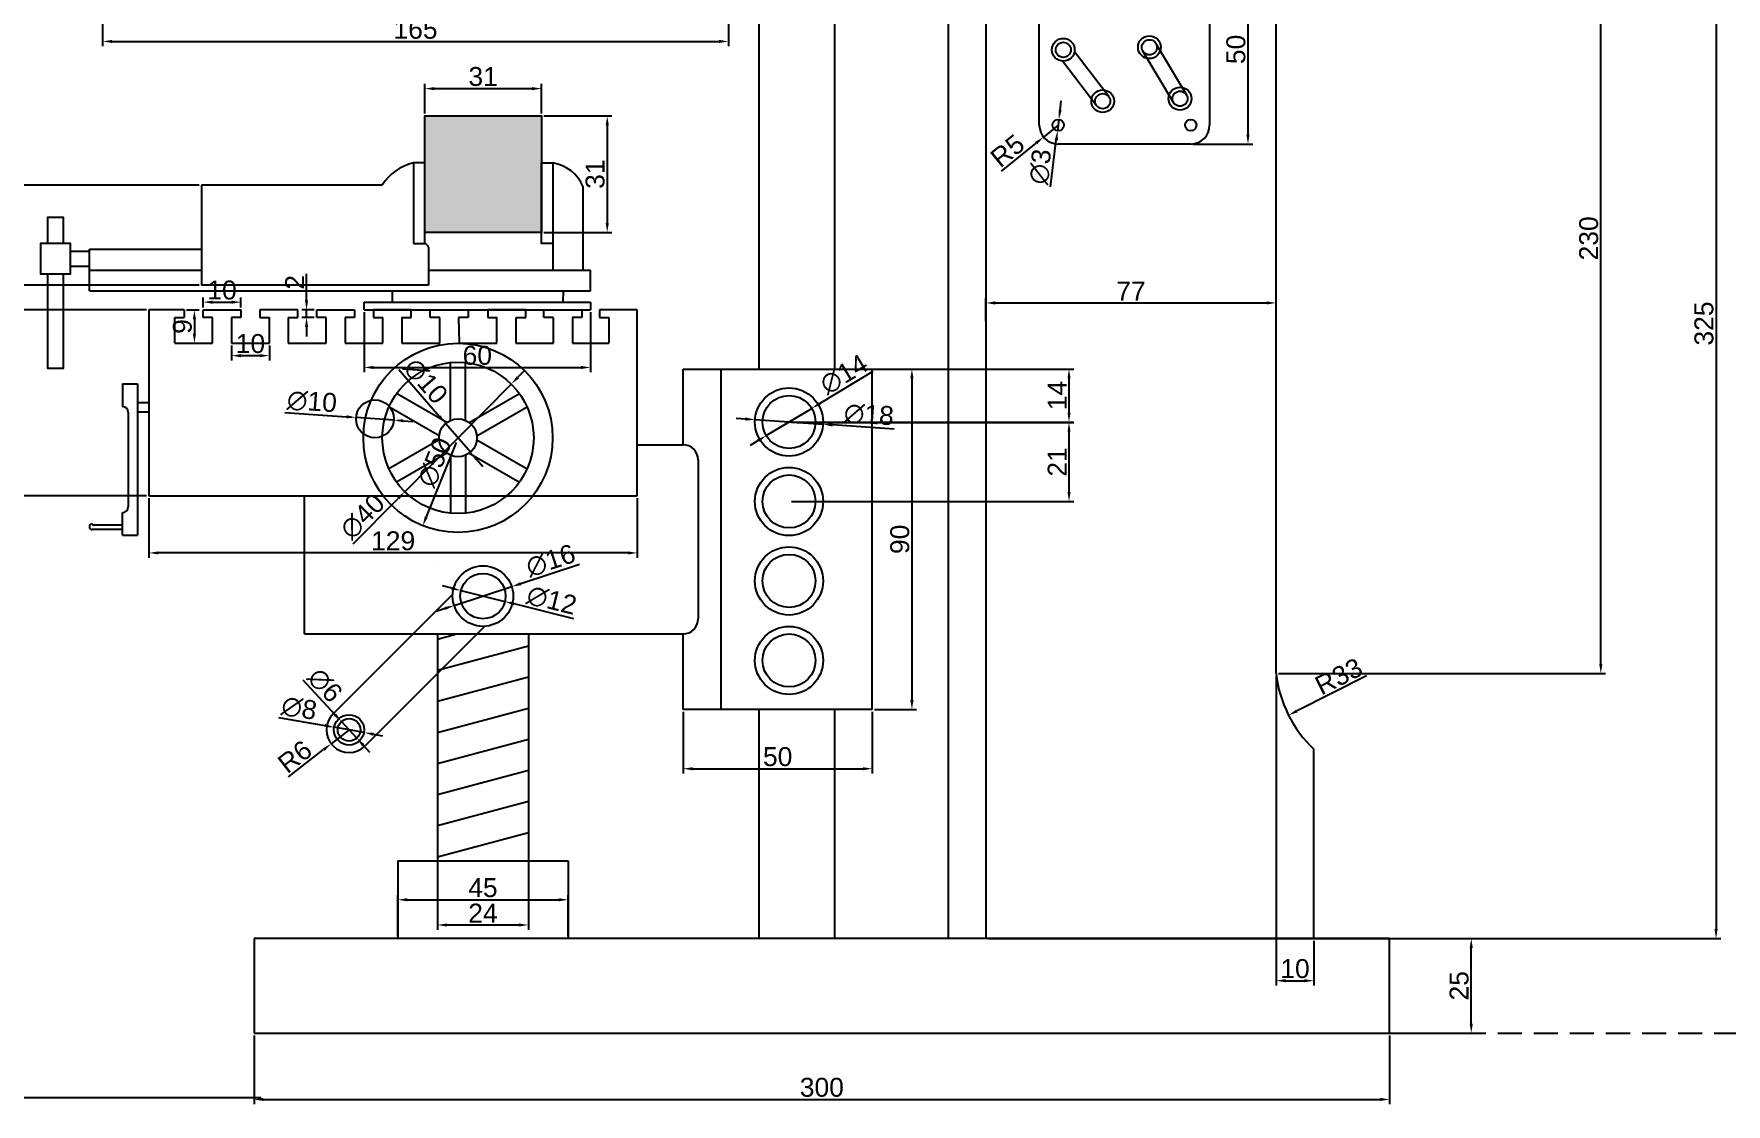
# Model space of a CAD drawing. Header units: millimetres. Extents: x 2393 to 4015, y 317 to 1493.
# Drawn here: x 2618.7 to 3065.8, y 730.6 to 1013.5 of the extents above; entities that cross this region are included whole.
import ezdxf

# ---------------------------------------------------------------- set-up
doc = ezdxf.new("R2010")
doc.units = ezdxf.units.MM
doc.linetypes.add('DASHED2', pattern=[9.525, 6.35, -3.175])
doc.styles.get("Standard").update_dxf_attribs({"font": 'arial.ttf'})
doc.dimstyles.new('ISO-25', dxfattribs={"dimtxt": 5, "dimasz": 2.5, "dimexe": 1.25, "dimexo": 0.625, "dimtad": 1, "dimdec": 0, "dimtxsty": 'Standard', "dimcen": 2.5, "dimadec": 0, "dimazin": 0, "dimtfac": 1, "dimtdec": 0, "dimtmove": 0, "dimatfit": 3, "dimfxl": 1, "dimarcsym": 0})

# ---------------------------------------------------------------- blocks, each defined once
blk = doc.blocks.new('*D20')
at = {"color": 0, "lineweight": -2, "transparency": 16777216}
for p, q in [((2636.9, 1058.29), (2636.9, 1010.2)), ((2802.24, 1058.29), (2802.24, 1010.2)), ((2639.4, 1011.45), (2799.74, 1011.45))]:
    blk.add_line(p, q, dxfattribs=at)
at = {"color": 0, "transparency": 16777216}
for points in [[(2639.4, 1011.87), (2639.4, 1011.04), (2636.9, 1011.45)], [(2799.74, 1011.87), (2799.74, 1011.04), (2802.24, 1011.45)]]:
    blk.add_solid(points, dxfattribs=at)
at = {"layer": 'Defpoints', "color": 0, "transparency": 16777216}
for p in [(2636.9, 1058.91), (2802.24, 1058.91), (2802.24, 1011.45)]:
    blk.add_point(p, dxfattribs=at)
at = {"color": 0, "transparency": 16777216, "insert": (2719.57, 1014.63), "char_height": 5, "attachment_point": 5}
blk.add_mtext('165', dxfattribs=at)
blk = doc.blocks.new('*D21')
at = {"color": 0, "lineweight": -2, "transparency": 16777216}
for p, q in [((2676.9, 748.79), (2676.9, 730.63)), ((2976.9, 748.79), (2976.9, 730.63)), ((2679.4, 731.88), (2974.4, 731.88))]:
    blk.add_line(p, q, dxfattribs=at)
at = {"color": 0, "transparency": 16777216}
for points in [[(2679.4, 732.3), (2679.4, 731.47), (2676.9, 731.88)], [(2974.4, 732.3), (2974.4, 731.47), (2976.9, 731.88)]]:
    blk.add_solid(points, dxfattribs=at)
at = {"layer": 'Defpoints', "color": 0, "transparency": 16777216}
for p in [(2676.9, 749.41), (2976.9, 749.41), (2976.9, 731.88)]:
    blk.add_point(p, dxfattribs=at)
at = {"color": 0, "transparency": 16777216, "insert": (2826.9, 735.06), "char_height": 5, "attachment_point": 5}
blk.add_mtext('300', dxfattribs=at)
blk = doc.blocks.new('*D24')
at = {"color": 0, "lineweight": -2, "transparency": 16777216}
blk.add_line((2970.78, 843.8), (2952.43, 834.53), dxfattribs=at)
at = {"color": 0, "transparency": 16777216}
blk.add_solid([(2952.24, 834.9), (2952.62, 834.16), (2950.2, 833.4)], dxfattribs=at)
at = {"layer": 'Defpoints', "color": 0, "transparency": 16777216}
for p in [(2979.37, 848.15), (2950.2, 833.4)]:
    blk.add_point(p, dxfattribs=at)
at = {"color": 0, "transparency": 16777216, "insert": (2963.45, 843.66), "char_height": 5, "attachment_point": 5, "rotation": 26.8185}
blk.add_mtext('R33', dxfattribs=at)
blk = doc.blocks.new('*D25')
at = {"color": 0, "lineweight": -2, "transparency": 16777216}
for p, q in [((2746.61, 922.7), (2748.37, 924.48)), ((2744.85, 920.92), (2716.73, 892.48)), ((2703.08, 878.67), (2714.97, 890.7))]:
    blk.add_line(p, q, dxfattribs=at)
at = {"color": 0, "transparency": 16777216}
for points in [[(2746.32, 922.99), (2746.91, 922.41), (2744.85, 920.92)], [(2714.68, 890.99), (2715.27, 890.41), (2716.73, 892.48)]]:
    blk.add_solid(points, dxfattribs=at)
at = {"layer": 'Defpoints', "color": 0, "transparency": 16777216}
for p in [(2744.85, 920.92), (2716.73, 892.48)]:
    blk.add_point(p, dxfattribs=at)
at = {"color": 0, "transparency": 16777216, "insert": (2705.59, 885.92), "char_height": 5, "attachment_point": 5, "rotation": 45.3261}
blk.add_mtext('∅40', dxfattribs=at)
blk = doc.blocks.new('*D26')
at = {"color": 0, "lineweight": -2, "transparency": 16777216}
blk.add_line((2730.3, 905.46), (2722.4, 885.8), dxfattribs=at)
at = {"color": 0, "transparency": 16777216}
blk.add_solid([(2722.02, 885.95), (2722.79, 885.64), (2721.47, 883.48)], dxfattribs=at)
at = {"layer": 'Defpoints', "color": 0, "transparency": 16777216}
for p in [(2740.11, 929.92), (2721.47, 883.48)]:
    blk.add_point(p, dxfattribs=at)
at = {"color": 0, "transparency": 16777216, "insert": (2724.64, 900.28), "char_height": 5, "attachment_point": 5, "rotation": 68.1301}
blk.add_mtext('∅50', dxfattribs=at)
blk = doc.blocks.new('*D32')
at = {"color": 0, "lineweight": -2, "transparency": 16777216}
for p, q in [((2596.27, 1174.41), (2468.65, 1174.41)), ((2469.9, 1171.91), (2469.9, 734.8)), ((2678.77, 732.3), (2468.65, 732.3))]:
    blk.add_line(p, q, dxfattribs=at)
at = {"color": 0, "transparency": 16777216}
for points in [[(2469.48, 1171.91), (2470.31, 1171.91), (2469.9, 1174.41)], [(2469.48, 734.8), (2470.31, 734.8), (2469.9, 732.3)]]:
    blk.add_solid(points, dxfattribs=at)
at = {"layer": 'Defpoints', "color": 0, "transparency": 16777216}
for p in [(2596.9, 1174.41), (2469.9, 732.3), (2679.4, 732.3)]:
    blk.add_point(p, dxfattribs=at)
at = {"color": 0, "transparency": 16777216, "insert": (2466.76, 953.36), "char_height": 5, "attachment_point": 5, "rotation": 90}
blk.add_mtext('442', dxfattribs=at)
blk = doc.blocks.new('*D35')
at = {"color": 0, "lineweight": -2, "transparency": 16777216}
for p, q in [((2947.52, 1074.41), (3033.93, 1074.41)), ((3032.68, 846.91), (3032.68, 1071.91)), ((2947.52, 844.41), (3033.93, 844.41))]:
    blk.add_line(p, q, dxfattribs=at)
at = {"color": 0, "transparency": 16777216}
for points in [[(3032.27, 1071.91), (3033.1, 1071.91), (3032.68, 1074.41)], [(3032.27, 846.91), (3033.1, 846.91), (3032.68, 844.41)]]:
    blk.add_solid(points, dxfattribs=at)
at = {"layer": 'Defpoints', "color": 0, "transparency": 16777216}
for p in [(2946.9, 1074.41), (3032.68, 1074.41), (2946.9, 844.41)]:
    blk.add_point(p, dxfattribs=at)
at = {"color": 0, "transparency": 16777216, "insert": (3029.5, 959.41), "char_height": 5, "attachment_point": 5, "rotation": 90}
blk.add_mtext('230', dxfattribs=at)
blk = doc.blocks.new('*D36')
at = {"color": 0, "lineweight": -2, "transparency": 16777216}
for p, q in [((2946.9, 843.79), (2946.9, 762.01)), ((2956.9, 773.79), (2956.9, 762.01)), ((2949.4, 763.26), (2954.4, 763.26))]:
    blk.add_line(p, q, dxfattribs=at)
at = {"color": 0, "transparency": 16777216}
for points in [[(2949.4, 763.67), (2949.4, 762.84), (2946.9, 763.26)], [(2954.4, 763.67), (2954.4, 762.84), (2956.9, 763.26)]]:
    blk.add_solid(points, dxfattribs=at)
at = {"layer": 'Defpoints', "color": 0, "transparency": 16777216}
for p in [(2946.9, 844.41), (2956.9, 774.41), (2956.9, 763.26)]:
    blk.add_point(p, dxfattribs=at)
at = {"color": 0, "transparency": 16777216, "insert": (2951.9, 766.43), "char_height": 5, "attachment_point": 5}
blk.add_mtext('10', dxfattribs=at)
blk = doc.blocks.new('*D37')
at = {"color": 0, "lineweight": -2, "transparency": 16777216}
for p, q in [((2977.52, 774.41), (2999.71, 774.41)), ((2998.46, 751.91), (2998.46, 771.91)), ((2977.52, 749.41), (2999.71, 749.41))]:
    blk.add_line(p, q, dxfattribs=at)
at = {"color": 0, "transparency": 16777216}
for points in [[(2998.04, 771.91), (2998.88, 771.91), (2998.46, 774.41)], [(2998.04, 751.91), (2998.88, 751.91), (2998.46, 749.41)]]:
    blk.add_solid(points, dxfattribs=at)
at = {"layer": 'Defpoints', "color": 0, "transparency": 16777216}
for p in [(2976.9, 774.41), (2998.46, 774.41), (2976.9, 749.41)]:
    blk.add_point(p, dxfattribs=at)
at = {"color": 0, "transparency": 16777216, "insert": (2995.28, 761.91), "char_height": 5, "attachment_point": 5, "rotation": 90}
blk.add_mtext('25', dxfattribs=at)
blk = doc.blocks.new('*D38')
at = {"color": 0, "lineweight": -2, "transparency": 16777216}
for p, q in [((2714.88, 775.04), (2714.88, 785.9)), ((2717.38, 784.65), (2757.38, 784.65)), ((2759.88, 775.04), (2759.88, 785.9))]:
    blk.add_line(p, q, dxfattribs=at)
at = {"color": 0, "transparency": 16777216}
for points in [[(2717.38, 785.07), (2717.38, 784.23), (2714.88, 784.65)], [(2757.38, 785.07), (2757.38, 784.23), (2759.88, 784.65)]]:
    blk.add_solid(points, dxfattribs=at)
at = {"layer": 'Defpoints', "color": 0, "transparency": 16777216}
for p in [(2759.88, 784.65), (2714.88, 774.41), (2759.88, 774.41)]:
    blk.add_point(p, dxfattribs=at)
at = {"color": 0, "transparency": 16777216, "insert": (2737.38, 787.82), "char_height": 5, "attachment_point": 5}
blk.add_mtext('45', dxfattribs=at)
blk = doc.blocks.new('*D39')
at = {"color": 0, "lineweight": -2, "transparency": 16777216}
for p, q in [((2725.38, 824.27), (2725.38, 776.73)), ((2749.38, 824.27), (2749.38, 776.73)), ((2727.88, 777.98), (2746.88, 777.98))]:
    blk.add_line(p, q, dxfattribs=at)
at = {"color": 0, "transparency": 16777216}
for points in [[(2727.88, 778.4), (2727.88, 777.57), (2725.38, 777.98)], [(2746.88, 778.4), (2746.88, 777.57), (2749.38, 777.98)]]:
    blk.add_solid(points, dxfattribs=at)
at = {"layer": 'Defpoints', "color": 0, "transparency": 16777216}
for p in [(2725.38, 824.89), (2749.38, 824.89), (2749.38, 777.98)]:
    blk.add_point(p, dxfattribs=at)
at = {"color": 0, "transparency": 16777216, "insert": (2737.38, 781.12), "char_height": 5, "attachment_point": 5}
blk.add_mtext('24', dxfattribs=at)
blk = doc.blocks.new('*D40')
at = {"color": 0, "lineweight": -2, "transparency": 16777216}
for p, q in [((2762.89, 873.25), (2747.36, 868.16)), ((2729.77, 862.4), (2744.98, 867.38)), ((2727.4, 861.62), (2725.02, 860.85))]:
    blk.add_line(p, q, dxfattribs=at)
at = {"color": 0, "transparency": 16777216}
for points in [[(2747.23, 868.56), (2747.49, 867.77), (2744.98, 867.38)], [(2727.27, 862.02), (2727.53, 861.23), (2729.77, 862.4)]]:
    blk.add_solid(points, dxfattribs=at)
at = {"layer": 'Defpoints', "color": 0, "transparency": 16777216}
for p in [(2744.98, 867.38), (2729.77, 862.4)]:
    blk.add_point(p, dxfattribs=at)
at = {"color": 0, "transparency": 16777216, "insert": (2755.28, 874.25), "char_height": 5, "attachment_point": 5, "rotation": 18.1371}
blk.add_mtext('∅16', dxfattribs=at)
blk = doc.blocks.new('*D41')
at = {"color": 0, "lineweight": -2, "transparency": 16777216}
for p, q in [((2729.13, 866.96), (2726.71, 867.57)), ((2731.56, 866.35), (2743.2, 863.43)), ((2761.43, 858.86), (2745.62, 862.83))]:
    blk.add_line(p, q, dxfattribs=at)
at = {"color": 0, "transparency": 16777216}
for points in [[(2729.23, 867.36), (2729.03, 866.55), (2731.56, 866.35)], [(2745.72, 863.23), (2745.52, 862.42), (2743.2, 863.43)]]:
    blk.add_solid(points, dxfattribs=at)
at = {"layer": 'Defpoints', "color": 0, "transparency": 16777216}
for p in [(2731.56, 866.35), (2743.2, 863.43)]:
    blk.add_point(p, dxfattribs=at)
at = {"color": 0, "transparency": 16777216, "insert": (2755.55, 863.76), "char_height": 5, "attachment_point": 5, "rotation": 345.9326}
blk.add_mtext('∅12', dxfattribs=at)
blk = doc.blocks.new('*D42')
at = {"color": 0, "lineweight": -2, "transparency": 16777216}
for p, q in [((2702.02, 829.54), (2697.28, 825.86)), ((2685.97, 817.1), (2695.3, 824.33))]:
    blk.add_line(p, q, dxfattribs=at)
at = {"color": 0, "transparency": 16777216}
blk.add_solid([(2695.05, 824.66), (2695.56, 824), (2697.28, 825.86)], dxfattribs=at)
at = {"layer": 'Defpoints', "color": 0, "transparency": 16777216}
for p in [(2702.02, 829.54), (2697.28, 825.86)]:
    blk.add_point(p, dxfattribs=at)
at = {"color": 0, "transparency": 16777216, "insert": (2687.7, 822.46), "char_height": 5, "attachment_point": 5, "rotation": 37.7582}
blk.add_mtext('R6', dxfattribs=at)
blk = doc.blocks.new('*D43')
at = {"color": 0, "lineweight": -2, "transparency": 16777216}
for p, q in [((2683.34, 832.85), (2695.62, 830.67)), ((2705.96, 828.84), (2698.08, 830.23)), ((2708.42, 828.4), (2710.88, 827.97))]:
    blk.add_line(p, q, dxfattribs=at)
at = {"color": 0, "transparency": 16777216}
for points in [[(2695.69, 831.08), (2695.55, 830.26), (2698.08, 830.23)], [(2708.5, 828.81), (2708.35, 827.99), (2705.96, 828.84)]]:
    blk.add_solid(points, dxfattribs=at)
at = {"layer": 'Defpoints', "color": 0, "transparency": 16777216}
for p in [(2698.08, 830.23), (2705.96, 828.84)]:
    blk.add_point(p, dxfattribs=at)
at = {"color": 0, "transparency": 16777216, "insert": (2688.83, 835.24), "char_height": 5, "attachment_point": 5, "rotation": 349.9564}
blk.add_mtext('∅8', dxfattribs=at)
blk = doc.blocks.new('*D44')
at = {"color": 0, "lineweight": -2, "transparency": 16777216}
for p, q in [((2689.82, 842.73), (2698.29, 833.57)), ((2704.06, 827.34), (2699.98, 831.74)), ((2705.76, 825.5), (2707.45, 823.66))]:
    blk.add_line(p, q, dxfattribs=at)
at = {"color": 0, "transparency": 16777216}
for points in [[(2698.59, 833.86), (2697.98, 833.29), (2699.98, 831.74)], [(2706.06, 825.78), (2705.45, 825.22), (2704.06, 827.34)]]:
    blk.add_solid(points, dxfattribs=at)
at = {"layer": 'Defpoints', "color": 0, "transparency": 16777216}
for p in [(2699.98, 831.74), (2704.06, 827.34)]:
    blk.add_point(p, dxfattribs=at)
at = {"color": 0, "transparency": 16777216, "insert": (2695.64, 841.32), "char_height": 5, "attachment_point": 5, "rotation": 312.7679}
blk.add_mtext('∅6', dxfattribs=at)
blk = doc.blocks.new('*D45')
at = {"color": 0, "lineweight": -2, "transparency": 16777216}
for p, q in [((2649.16, 890.76), (2649.16, 875.04)), ((2778.16, 890.76), (2778.16, 875.04)), ((2775.66, 876.29), (2651.66, 876.29))]:
    blk.add_line(p, q, dxfattribs=at)
at = {"color": 0, "transparency": 16777216}
for points in [[(2651.66, 876.7), (2651.66, 875.87), (2649.16, 876.29)], [(2775.66, 876.7), (2775.66, 875.87), (2778.16, 876.29)]]:
    blk.add_solid(points, dxfattribs=at)
at = {"layer": 'Defpoints', "color": 0, "transparency": 16777216}
for p in [(2649.16, 891.38), (2778.16, 891.38), (2649.16, 876.29)]:
    blk.add_point(p, dxfattribs=at)
at = {"color": 0, "transparency": 16777216, "insert": (2713.66, 879.47), "char_height": 5, "attachment_point": 5}
blk.add_mtext('129', dxfattribs=at)
blk = doc.blocks.new('*D46')
at = {"color": 0, "lineweight": -2, "transparency": 16777216}
for p, q in [((2648.53, 940.52), (2611.07, 940.52)), ((2612.32, 938.02), (2612.32, 893.88)), ((2648.53, 891.38), (2611.07, 891.38))]:
    blk.add_line(p, q, dxfattribs=at)
at = {"color": 0, "transparency": 16777216}
for points in [[(2611.9, 938.02), (2612.74, 938.02), (2612.32, 940.52)], [(2611.9, 893.88), (2612.74, 893.88), (2612.32, 891.38)]]:
    blk.add_solid(points, dxfattribs=at)
at = {"layer": 'Defpoints', "color": 0, "transparency": 16777216}
for p in [(2649.16, 940.52), (2612.32, 891.38), (2649.16, 891.38)]:
    blk.add_point(p, dxfattribs=at)
at = {"color": 0, "transparency": 16777216, "insert": (2609.14, 915.95), "char_height": 5, "attachment_point": 5, "rotation": 90}
blk.add_mtext('49', dxfattribs=at)
blk = doc.blocks.new('*D47')
at = {"color": 0, "lineweight": -2, "transparency": 16777216}
for p, q in [((2659.08, 940.52), (2662.4, 940.52)), ((2661.15, 938.02), (2661.15, 934.22)), ((2659.08, 931.72), (2662.4, 931.72))]:
    blk.add_line(p, q, dxfattribs=at)
at = {"color": 0, "transparency": 16777216}
for points in [[(2660.74, 938.02), (2661.57, 938.02), (2661.15, 940.52)], [(2660.74, 934.22), (2661.57, 934.22), (2661.15, 931.72)]]:
    blk.add_solid(points, dxfattribs=at)
at = {"layer": 'Defpoints', "color": 0, "transparency": 16777216}
for p in [(2658.46, 940.52), (2658.46, 931.72), (2661.15, 931.72)]:
    blk.add_point(p, dxfattribs=at)
at = {"color": 0, "transparency": 16777216, "insert": (2657.98, 936.12), "char_height": 5, "attachment_point": 5, "rotation": 90}
blk.add_mtext('9', dxfattribs=at)
blk = doc.blocks.new('*D48')
at = {"color": 0, "lineweight": -2, "transparency": 16777216}
for p, q in [((2663.46, 941.14), (2663.46, 943.81)), ((2673.46, 941.14), (2673.46, 943.81)), ((2665.96, 942.56), (2670.96, 942.56))]:
    blk.add_line(p, q, dxfattribs=at)
at = {"color": 0, "transparency": 16777216}
for points in [[(2665.96, 942.97), (2665.96, 942.14), (2663.46, 942.56)], [(2670.96, 942.97), (2670.96, 942.14), (2673.46, 942.56)]]:
    blk.add_solid(points, dxfattribs=at)
at = {"layer": 'Defpoints', "color": 0, "transparency": 16777216}
for p in [(2663.46, 940.52), (2673.46, 942.56), (2673.46, 940.52)]:
    blk.add_point(p, dxfattribs=at)
at = {"color": 0, "transparency": 16777216, "insert": (2668.46, 945.73), "char_height": 5, "attachment_point": 5}
blk.add_mtext('10', dxfattribs=at)
blk = doc.blocks.new('*D49')
at = {"color": 0, "lineweight": -2, "transparency": 16777216}
for p, q in [((2670.96, 931.09), (2670.96, 927.17)), ((2680.96, 931.09), (2680.96, 927.17)), ((2673.46, 928.42), (2678.46, 928.42))]:
    blk.add_line(p, q, dxfattribs=at)
at = {"color": 0, "transparency": 16777216}
for points in [[(2673.46, 928.83), (2673.46, 928), (2670.96, 928.42)], [(2678.46, 928.83), (2678.46, 928), (2680.96, 928.42)]]:
    blk.add_solid(points, dxfattribs=at)
at = {"layer": 'Defpoints', "color": 0, "transparency": 16777216}
for p in [(2670.96, 931.72), (2680.96, 931.72), (2680.96, 928.42)]:
    blk.add_point(p, dxfattribs=at)
at = {"color": 0, "transparency": 16777216, "insert": (2675.96, 931.59), "char_height": 5, "attachment_point": 5}
blk.add_mtext('10', dxfattribs=at)
blk = doc.blocks.new('*D50')
at = {"color": 0, "lineweight": -2, "transparency": 16777216}
for p, q in [((2690.78, 943.02), (2690.78, 950.08)), ((2692.83, 940.52), (2689.53, 940.52)), ((2690.78, 938.52), (2690.78, 940.52)), ((2692.83, 938.52), (2689.53, 938.52)), ((2690.78, 936.02), (2690.78, 933.52))]:
    blk.add_line(p, q, dxfattribs=at)
at = {"color": 0, "transparency": 16777216}
for points in [[(2690.37, 943.02), (2691.2, 943.02), (2690.78, 940.52)], [(2690.37, 936.02), (2691.2, 936.02), (2690.78, 938.52)]]:
    blk.add_solid(points, dxfattribs=at)
at = {"layer": 'Defpoints', "color": 0, "transparency": 16777216}
for p in [(2690.78, 940.52), (2693.46, 940.52), (2693.46, 938.52)]:
    blk.add_point(p, dxfattribs=at)
at = {"color": 0, "transparency": 16777216, "insert": (2687.65, 947.8), "char_height": 5, "attachment_point": 5, "rotation": 90}
blk.add_mtext('2', dxfattribs=at)
blk = doc.blocks.new('*D51')
at = {"color": 0, "lineweight": -2, "transparency": 16777216}
for p, q in [((2705.96, 939.89), (2705.96, 924.05)), ((2765.82, 939.89), (2765.82, 924.05)), ((2708.46, 925.3), (2763.32, 925.3))]:
    blk.add_line(p, q, dxfattribs=at)
at = {"color": 0, "transparency": 16777216}
for points in [[(2708.46, 925.72), (2708.46, 924.89), (2705.96, 925.3)], [(2763.32, 925.72), (2763.32, 924.89), (2765.82, 925.3)]]:
    blk.add_solid(points, dxfattribs=at)
at = {"layer": 'Defpoints', "color": 0, "transparency": 16777216}
for p in [(2705.96, 940.52), (2765.82, 940.52), (2765.82, 925.3)]:
    blk.add_point(p, dxfattribs=at)
at = {"color": 0, "transparency": 16777216, "insert": (2735.89, 928.48), "char_height": 5, "attachment_point": 5}
blk.add_mtext('60', dxfattribs=at)
blk = doc.blocks.new('*D53')
at = {"color": 0, "lineweight": -2, "transparency": 16777216}
for p, q in [((2722.03, 992.4), (2722.03, 1000.23)), ((2724.53, 998.98), (2750.32, 998.98)), ((2752.82, 992.4), (2752.82, 1000.23))]:
    blk.add_line(p, q, dxfattribs=at)
at = {"color": 0, "transparency": 16777216}
for points in [[(2724.53, 999.4), (2724.53, 998.56), (2722.03, 998.98)], [(2750.32, 999.4), (2750.32, 998.56), (2752.82, 998.98)]]:
    blk.add_solid(points, dxfattribs=at)
at = {"layer": 'Defpoints', "color": 0, "transparency": 16777216}
for p in [(2752.82, 998.98), (2722.03, 991.78), (2752.82, 991.78)]:
    blk.add_point(p, dxfattribs=at)
at = {"color": 0, "transparency": 16777216, "insert": (2737.43, 1002.16), "char_height": 5, "attachment_point": 5}
blk.add_mtext('31', dxfattribs=at)
blk = doc.blocks.new('*D54')
at = {"color": 0, "lineweight": -2, "transparency": 16777216}
for p, q in [((2753.45, 991.78), (2771.46, 991.78)), ((2770.21, 989.28), (2770.21, 963.49)), ((2753.45, 960.99), (2771.46, 960.99))]:
    blk.add_line(p, q, dxfattribs=at)
at = {"color": 0, "transparency": 16777216}
for points in [[(2769.79, 989.28), (2770.63, 989.28), (2770.21, 991.78)], [(2769.79, 963.49), (2770.63, 963.49), (2770.21, 960.99)]]:
    blk.add_solid(points, dxfattribs=at)
at = {"layer": 'Defpoints', "color": 0, "transparency": 16777216}
for p in [(2752.82, 991.78), (2752.82, 960.99), (2770.21, 960.99)]:
    blk.add_point(p, dxfattribs=at)
at = {"color": 0, "transparency": 16777216, "insert": (2767.03, 976.38), "char_height": 5, "attachment_point": 5, "rotation": 90}
blk.add_mtext('31', dxfattribs=at)
blk = doc.blocks.new('*D55')
at = {"color": 0, "lineweight": -2, "transparency": 16777216}
for p, q in [((2662.41, 973.51), (2601.92, 973.51)), ((2603.17, 971.01), (2603.17, 949.52)), ((2662.41, 947.02), (2601.92, 947.02))]:
    blk.add_line(p, q, dxfattribs=at)
at = {"color": 0, "transparency": 16777216}
for points in [[(2602.75, 971.01), (2603.59, 971.01), (2603.17, 973.51)], [(2602.75, 949.52), (2603.59, 949.52), (2603.17, 947.02)]]:
    blk.add_solid(points, dxfattribs=at)
at = {"layer": 'Defpoints', "color": 0, "transparency": 16777216}
for p in [(2663.03, 973.51), (2603.17, 947.02), (2663.03, 947.02)]:
    blk.add_point(p, dxfattribs=at)
at = {"color": 0, "transparency": 16777216, "insert": (2599.99, 960.26), "char_height": 5, "attachment_point": 5, "rotation": 90}
blk.add_mtext('26', dxfattribs=at)
blk = doc.blocks.new('*D56')
at = {"color": 0, "lineweight": -2, "transparency": 16777216}
for p, q in [((2840.86, 924.89), (2851.95, 924.89)), ((2850.7, 922.39), (2850.7, 837.39)), ((2840.86, 834.89), (2851.95, 834.89))]:
    blk.add_line(p, q, dxfattribs=at)
at = {"color": 0, "transparency": 16777216}
for points in [[(2850.28, 922.39), (2851.12, 922.39), (2850.7, 924.89)], [(2850.28, 837.39), (2851.12, 837.39), (2850.7, 834.89)]]:
    blk.add_solid(points, dxfattribs=at)
at = {"layer": 'Defpoints', "color": 0, "transparency": 16777216}
for p in [(2840.24, 924.89), (2840.24, 834.89), (2850.7, 834.89)]:
    blk.add_point(p, dxfattribs=at)
at = {"color": 0, "transparency": 16777216, "insert": (2847.52, 879.89), "char_height": 5, "attachment_point": 5, "rotation": 90}
blk.add_mtext('90', dxfattribs=at)
blk = doc.blocks.new('*D57')
at = {"color": 0, "lineweight": -2, "transparency": 16777216}
for p, q in [((2790.24, 834.27), (2790.24, 818.02)), ((2840.24, 834.27), (2840.24, 818.02)), ((2792.74, 819.27), (2837.74, 819.27))]:
    blk.add_line(p, q, dxfattribs=at)
at = {"color": 0, "transparency": 16777216}
for points in [[(2792.74, 819.68), (2792.74, 818.85), (2790.24, 819.27)], [(2837.74, 819.68), (2837.74, 818.85), (2840.24, 819.27)]]:
    blk.add_solid(points, dxfattribs=at)
at = {"layer": 'Defpoints', "color": 0, "transparency": 16777216}
for p in [(2790.24, 834.89), (2840.24, 834.89), (2840.24, 819.27)]:
    blk.add_point(p, dxfattribs=at)
at = {"color": 0, "transparency": 16777216, "insert": (2815.24, 822.44), "char_height": 5, "attachment_point": 5}
blk.add_mtext('50', dxfattribs=at)
blk = doc.blocks.new('*D58')
at = {"color": 0, "lineweight": -2, "transparency": 16777216}
for p, q in [((2840.38, 924.2), (2826.38, 915.79)), ((2812.24, 907.29), (2824.24, 914.5)), ((2810.09, 906), (2807.95, 904.71))]:
    blk.add_line(p, q, dxfattribs=at)
at = {"color": 0, "transparency": 16777216}
for points in [[(2826.16, 916.14), (2826.59, 915.43), (2824.24, 914.5)], [(2809.88, 906.36), (2810.31, 905.64), (2812.24, 907.29)]]:
    blk.add_solid(points, dxfattribs=at)
at = {"layer": 'Defpoints', "color": 0, "transparency": 16777216}
for p in [(2824.24, 914.5), (2812.24, 907.29)]:
    blk.add_point(p, dxfattribs=at)
at = {"color": 0, "transparency": 16777216, "insert": (2832.74, 923.48), "char_height": 5, "attachment_point": 5, "rotation": 30.997}
blk.add_mtext('∅14', dxfattribs=at)
blk = doc.blocks.new('*D59')
at = {"color": 0, "lineweight": -2, "transparency": 16777216}
for p, q in [((2806.76, 911.68), (2804.27, 911.85)), ((2809.26, 911.51), (2827.21, 910.28)), ((2846.03, 908.99), (2829.71, 910.11))]:
    blk.add_line(p, q, dxfattribs=at)
at = {"color": 0, "transparency": 16777216}
for points in [[(2806.79, 912.09), (2806.73, 911.26), (2809.26, 911.51)], [(2829.74, 910.52), (2829.68, 909.69), (2827.21, 910.28)]]:
    blk.add_solid(points, dxfattribs=at)
at = {"layer": 'Defpoints', "color": 0, "transparency": 16777216}
for p in [(2809.26, 911.51), (2827.21, 910.28)]:
    blk.add_point(p, dxfattribs=at)
at = {"color": 0, "transparency": 16777216, "insert": (2839.34, 912.78), "char_height": 5, "attachment_point": 5, "rotation": 356.089}
blk.add_mtext('∅18', dxfattribs=at)
blk = doc.blocks.new('*D60')
at = {"color": 0, "lineweight": -2, "transparency": 16777216}
for p, q in [((2820.29, 910.8), (2893.45, 910.8)), ((2892.2, 892.39), (2892.2, 908.3)), ((2818.86, 889.89), (2893.45, 889.89))]:
    blk.add_line(p, q, dxfattribs=at)
at = {"color": 0, "transparency": 16777216}
for points in [[(2891.79, 908.3), (2892.62, 908.3), (2892.2, 910.8)], [(2891.79, 892.39), (2892.62, 892.39), (2892.2, 889.89)]]:
    blk.add_solid(points, dxfattribs=at)
at = {"layer": 'Defpoints', "color": 0, "transparency": 16777216}
for p in [(2819.66, 910.8), (2892.2, 910.8), (2818.24, 889.89)]:
    blk.add_point(p, dxfattribs=at)
at = {"color": 0, "transparency": 16777216, "insert": (2889.07, 900.34), "char_height": 5, "attachment_point": 5, "rotation": 90}
blk.add_mtext('21', dxfattribs=at)
blk = doc.blocks.new('*D61')
at = {"color": 0, "lineweight": -2, "transparency": 16777216}
for p, q in [((2818.86, 924.89), (2893.45, 924.89)), ((2892.2, 913.39), (2892.2, 922.39)), ((2818.86, 910.89), (2893.45, 910.89))]:
    blk.add_line(p, q, dxfattribs=at)
at = {"color": 0, "transparency": 16777216}
for points in [[(2891.79, 922.39), (2892.62, 922.39), (2892.2, 924.89)], [(2891.79, 913.39), (2892.62, 913.39), (2892.2, 910.89)]]:
    blk.add_solid(points, dxfattribs=at)
at = {"layer": 'Defpoints', "color": 0, "transparency": 16777216}
for p in [(2818.24, 924.89), (2892.2, 924.89), (2818.24, 910.89)]:
    blk.add_point(p, dxfattribs=at)
at = {"color": 0, "transparency": 16777216, "insert": (2889.07, 917.89), "char_height": 5, "attachment_point": 5, "rotation": 90}
blk.add_mtext('14', dxfattribs=at)
blk = doc.blocks.new('*D62')
at = {"color": 0, "lineweight": -2, "transparency": 16777216}
for p, q in [((2685.08, 913.41), (2701.37, 912.26)), ((2713.84, 911.38), (2703.86, 912.09)), ((2716.33, 911.2), (2718.83, 911.03))]:
    blk.add_line(p, q, dxfattribs=at)
at = {"color": 0, "transparency": 16777216}
for points in [[(2701.4, 912.68), (2701.34, 911.85), (2703.86, 912.09)], [(2716.36, 911.62), (2716.3, 910.79), (2713.84, 911.38)]]:
    blk.add_solid(points, dxfattribs=at)
at = {"layer": 'Defpoints', "color": 0, "transparency": 16777216}
for p in [(2703.86, 912.09), (2713.84, 911.38)]:
    blk.add_point(p, dxfattribs=at)
at = {"color": 0, "transparency": 16777216, "insert": (2692.21, 916.24), "char_height": 5, "attachment_point": 5, "rotation": 355.9539}
blk.add_mtext('∅10', dxfattribs=at)
blk = doc.blocks.new('*D63')
at = {"color": 0, "lineweight": -2, "transparency": 16777216}
for p, q in [((2715.2, 924.73), (2725.89, 912.37)), ((2734.06, 902.92), (2727.52, 910.48)), ((2735.7, 901.03), (2737.33, 899.14))]:
    blk.add_line(p, q, dxfattribs=at)
at = {"color": 0, "transparency": 16777216}
for points in [[(2726.2, 912.64), (2725.57, 912.1), (2727.52, 910.48)], [(2736.01, 901.3), (2735.38, 900.75), (2734.06, 902.92)]]:
    blk.add_solid(points, dxfattribs=at)
at = {"layer": 'Defpoints', "color": 0, "transparency": 16777216}
for p in [(2727.52, 910.48), (2734.06, 902.92)]:
    blk.add_point(p, dxfattribs=at)
at = {"color": 0, "transparency": 16777216, "insert": (2722.24, 921.67), "char_height": 5, "attachment_point": 5, "rotation": 310.8563}
blk.add_mtext('∅10', dxfattribs=at)
blk = doc.blocks.new('*D69')
at = {"color": 0, "lineweight": -2, "transparency": 16777216}
for p, q in [((2870.24, 937.54), (2870.24, 943.6)), ((2946.9, 937.54), (2946.9, 943.6)), ((2872.74, 942.35), (2944.4, 942.35))]:
    blk.add_line(p, q, dxfattribs=at)
at = {"color": 0, "transparency": 16777216}
for points in [[(2872.74, 942.77), (2872.74, 941.93), (2870.24, 942.35)], [(2944.4, 942.77), (2944.4, 941.93), (2946.9, 942.35)]]:
    blk.add_solid(points, dxfattribs=at)
at = {"layer": 'Defpoints', "color": 0, "transparency": 16777216}
for p in [(2946.9, 942.35), (2870.24, 936.91), (2946.9, 936.91)]:
    blk.add_point(p, dxfattribs=at)
at = {"color": 0, "transparency": 16777216, "insert": (2908.57, 945.48), "char_height": 5, "attachment_point": 5}
blk.add_mtext('77', dxfattribs=at)
blk = doc.blocks.new('*D70')
at = {"color": 0, "lineweight": -2, "transparency": 16777216}
for p, q in [((2889.35, 989.34), (2885.47, 986.18)), ((2874.33, 977.14), (2883.53, 984.61))]:
    blk.add_line(p, q, dxfattribs=at)
at = {"color": 0, "transparency": 16777216}
blk.add_solid([(2883.26, 984.93), (2883.79, 984.28), (2885.47, 986.18)], dxfattribs=at)
at = {"layer": 'Defpoints', "color": 0, "transparency": 16777216}
for p in [(2889.35, 989.34), (2885.47, 986.18)]:
    blk.add_point(p, dxfattribs=at)
at = {"color": 0, "transparency": 16777216, "insert": (2875.96, 982.54), "char_height": 5, "attachment_point": 5, "rotation": 39.0759}
blk.add_mtext('R5', dxfattribs=at)
blk = doc.blocks.new('*D71')
at = {"color": 0, "lineweight": -2, "transparency": 16777216}
for p, q in [((2889.84, 993.3), (2890.15, 995.79)), ((2889.53, 990.82), (2889.16, 987.85)), ((2887.31, 972.99), (2888.85, 985.37))]:
    blk.add_line(p, q, dxfattribs=at)
at = {"color": 0, "transparency": 16777216}
for points in [[(2889.43, 993.36), (2890.26, 993.25), (2889.53, 990.82)], [(2888.44, 985.42), (2889.27, 985.31), (2889.16, 987.85)]]:
    blk.add_solid(points, dxfattribs=at)
at = {"layer": 'Defpoints', "color": 0, "transparency": 16777216}
for p in [(2889.53, 990.82), (2889.16, 987.85)]:
    blk.add_point(p, dxfattribs=at)
at = {"color": 0, "transparency": 16777216, "insert": (2884.64, 978.35), "char_height": 5, "attachment_point": 5, "rotation": 82.9086}
blk.add_mtext('∅3', dxfattribs=at)
blk = doc.blocks.new('*D73')
at = {"color": 0, "lineweight": -2, "transparency": 16777216}
for p, q in [((2924.97, 1034.34), (2940.73, 1034.34)), ((2939.48, 1031.84), (2939.48, 986.84)), ((2924.97, 984.34), (2940.73, 984.34))]:
    blk.add_line(p, q, dxfattribs=at)
at = {"color": 0, "transparency": 16777216}
for points in [[(2939.06, 1031.84), (2939.9, 1031.84), (2939.48, 1034.34)], [(2939.06, 986.84), (2939.9, 986.84), (2939.48, 984.34)]]:
    blk.add_solid(points, dxfattribs=at)
at = {"layer": 'Defpoints', "color": 0, "transparency": 16777216}
for p in [(2924.35, 1034.34), (2924.35, 984.34), (2939.48, 984.34)]:
    blk.add_point(p, dxfattribs=at)
at = {"color": 0, "transparency": 16777216, "insert": (2936.3, 1009.34), "char_height": 5, "attachment_point": 5, "rotation": 90}
blk.add_mtext('50', dxfattribs=at)
blk = doc.blocks.new('*D76')
at = {"color": 0, "lineweight": -2, "transparency": 16777216}
for p, q in [((2870.86, 1099.41), (3064.38, 1099.41)), ((3063.13, 1096.91), (3063.13, 776.91)), ((2870.86, 774.41), (3064.38, 774.41))]:
    blk.add_line(p, q, dxfattribs=at)
at = {"color": 0, "transparency": 16777216}
for points in [[(3062.71, 1096.91), (3063.55, 1096.91), (3063.13, 1099.41)], [(3062.71, 776.91), (3063.55, 776.91), (3063.13, 774.41)]]:
    blk.add_solid(points, dxfattribs=at)
at = {"layer": 'Defpoints', "color": 0, "transparency": 16777216}
for p in [(2870.24, 1099.41), (2870.24, 774.41), (3063.13, 774.41)]:
    blk.add_point(p, dxfattribs=at)
at = {"color": 0, "transparency": 16777216, "insert": (3059.95, 936.91), "char_height": 5, "attachment_point": 5, "rotation": 90}
blk.add_mtext('325', dxfattribs=at)

msp = doc.modelspace()

# ---------------------------------------------------------------- hatches: boundary and pattern name
at = {"true_color": 0xfecc66}
h = msp.add_hatch(color=31, dxfattribs=at)
h.set_gradient(color1=(127, 63, 111), color2=(127, 63, 111), tint=1)
h.paths.add_polyline_path([(2752.82, 991.78), (2722.03, 991.78), (2722.03, 960.99), (2752.82, 960.99)])
h = msp.add_hatch()
h.set_pattern_fill('ANSI31', color=5, scale=2.5, angle=150, style=0)
h.paths.add_polyline_path([(2749.38, 854.89), (2735.86, 854.89), (2725.38, 844.41), (2725.38, 794.89), (2749.38, 794.89)])
h.paths.add_polyline_path([(2735.86, 854.89), (2725.38, 854.89), (2725.38, 844.41)], flags=17)

# ---------------------------------------------------------------- linework, layer by layer
at = {"color": 2}
for p, q in [((2830.24, 1134.41), (2830.24, 924.89)), ((2810.24, 1099.41), (2810.24, 924.89)), ((2860.24, 1099.41), (2860.24, 774.41)), ((2870.24, 1099.41), (2870.24, 774.41)), ((2946.9, 844.41), (2946.9, 1074.41)), ((2884.35, 989.34), (2884.35, 1029.34)), ((2929.35, 1029.34), (2929.35, 989.34)), ((2915.26, 1010.74), (2923.24, 997.36)), ((2890.53, 1006.25), (2899.51, 994.46)), ((2902.7, 996.88), (2893.63, 1008.69)), ((2919.8, 995.31), (2911.72, 1008.89)), ((2924.35, 984.34), (2889.35, 984.34)), ((2790.24, 924.89), (2840.24, 924.89)), ((2790.24, 904.89), (2790.24, 924.89)), ((2800.24, 924.89), (2800.24, 834.89)), ((2840.24, 834.89), (2840.24, 924.89)), ((2790.24, 834.89), (2790.24, 854.89)), ((2840.24, 834.89), (2790.24, 834.89)), ((2810.24, 834.89), (2810.24, 774.41)), ((2830.24, 834.89), (2830.24, 774.41)), ((2956.9, 774.41), (2956.9, 824.41)), ((2976.9, 774.41), (2676.9, 774.41)), ((2676.9, 774.41), (2676.9, 749.41)), ((2976.9, 749.41), (2976.9, 774.41)), ((2676.9, 749.41), (2976.9, 749.41))]:
    msp.add_line(p, q, dxfattribs=at)
at = {"color": 6}
for p, q in [((2710.79, 973.51), (2663.03, 973.51)), ((2663.03, 973.51), (2663.03, 947.02)), ((2763.82, 951.02), (2763.82, 973.02)), ((2755.82, 968.02), (2755.82, 951.02)), ((2723.03, 957.02), (2723.03, 947.02)), ((2633.46, 945.52), (2633.46, 956.52)), ((2633.46, 956.52), (2663.03, 956.52)), ((2633.46, 951.02), (2663.03, 951.02)), ((2723.03, 951.02), (2765.82, 951.02)), ((2765.82, 945.52), (2765.82, 951.02)), ((2633.46, 945.52), (2765.82, 945.52)), ((2723.03, 947.02), (2663.03, 947.02))]:
    msp.add_line(p, q, dxfattribs=at)
at = {"color": 3}
for p, q in [((2628.46, 956.02), (2633.46, 956.02)), ((2728.79, 911.28), (2728.79, 926.6)), ((2732.79, 911.28), (2732.79, 926.6)), ((2642.16, 920.95), (2642.16, 914.95)), ((2642.16, 920.95), (2646.16, 920.95)), ((2646.16, 920.95), (2646.16, 880.95)), ((2727.82, 910.72), (2714.56, 918.38)), ((2733.76, 910.72), (2747.03, 918.38)), ((2643.66, 913.45), (2643.66, 888.45)), ((2649.16, 915.95), (2646.16, 915.95)), ((2649.16, 913.45), (2646.16, 913.45)), ((2725.82, 907.26), (2712.56, 914.92)), ((2735.76, 907.26), (2749.03, 914.92)), ((2725.82, 906.14), (2712.56, 898.48)), ((2735.76, 906.14), (2749.03, 898.48)), ((2727.82, 902.68), (2714.56, 895.02)), ((2728.79, 902.12), (2728.79, 886.8)), ((2732.79, 902.12), (2732.79, 886.8)), ((2733.76, 902.68), (2747.03, 895.02)), ((2642.16, 880.95), (2642.16, 886.95)), ((2642.16, 882.45), (2634.16, 882.45)), ((2641.86, 883.65), (2634.46, 883.65)), ((2642.16, 880.95), (2646.16, 880.95)), ((2729.39, 865.39), (2697.78, 833.78)), ((2737.88, 856.91), (2706.26, 825.29))]:
    msp.add_line(p, q, dxfattribs=at)
at = {"color": 5}
for p, q in [((2713.46, 942.52), (2713.46, 945.52)), ((2758.59, 945.52), (2758.51, 942.52)), ((2705.96, 940.52), (2705.96, 942.52)), ((2705.96, 942.52), (2765.82, 942.52)), ((2765.82, 942.52), (2765.82, 940.52)), ((2778.16, 904.89), (2790.24, 904.89)), ((2794.24, 900.89), (2794.24, 858.89)), ((2690.24, 854.89), (2690.24, 891.38)), ((2690.24, 854.89), (2790.24, 854.89)), ((2725.38, 854.89), (2725.38, 794.89)), ((2749.38, 854.89), (2749.38, 794.89)), ((2714.88, 794.89), (2759.88, 794.89)), ((2714.88, 794.89), (2714.88, 774.41)), ((2759.88, 794.89), (2759.88, 774.41))]:
    msp.add_line(p, q, dxfattribs=at)
for p, q in [((2713.46, 945.52), (2758.59, 945.52)), ((2663.46, 940.52), (2663.46, 940.52)), ((2718.46, 940.52), (2708.46, 940.52)), ((2723.46, 940.52), (2733.46, 940.52)), ((2746.17, 938.52), (2748.67, 938.52)), ((2724.59, 872.81), (2724.59, 872.81)), ((2724.59, 872.81), (2724.59, 872.81)), ((2725.38, 854.89), (2749.38, 854.89)), ((2976.9, 774.41), (2956.9, 774.41))]:
    msp.add_line(p, q)
at = {"color": 170}
for p, q in [((2658.46, 940.52), (2649.16, 940.52)), ((2649.16, 940.52), (2649.16, 891.38)), ((2658.46, 940.52), (2658.46, 938.52)), ((2663.46, 938.52), (2663.46, 940.52)), ((2663.46, 940.52), (2673.46, 940.52)), ((2673.46, 940.52), (2673.46, 938.52)), ((2688.46, 940.52), (2678.46, 940.52)), ((2678.46, 940.52), (2678.46, 938.52)), ((2688.46, 938.52), (2688.46, 940.52)), ((2693.46, 938.52), (2693.46, 940.52)), ((2693.46, 940.52), (2703.46, 940.52)), ((2703.46, 940.52), (2703.46, 938.52)), ((2705.96, 940.52), (2765.82, 940.52)), ((2708.46, 940.52), (2708.46, 938.52)), ((2718.46, 938.52), (2718.46, 940.52)), ((2723.46, 938.52), (2723.46, 940.52)), ((2733.46, 940.52), (2733.46, 938.52)), ((2748.67, 940.52), (2738.67, 940.52)), ((2738.67, 940.52), (2738.67, 938.52)), ((2748.67, 938.52), (2748.67, 940.52)), ((2753.46, 938.52), (2753.46, 940.52)), ((2753.46, 940.52), (2763.46, 940.52)), ((2763.46, 940.52), (2763.46, 938.52)), ((2778.16, 940.52), (2768.16, 940.52)), ((2768.16, 940.52), (2768.16, 938.52)), ((2778.16, 891.38), (2778.16, 940.52)), ((2655.96, 931.72), (2655.96, 938.52)), ((2655.96, 938.52), (2658.46, 938.52)), ((2665.96, 938.52), (2663.46, 938.52)), ((2665.96, 931.72), (2665.96, 938.52)), ((2670.96, 938.52), (2670.96, 931.72)), ((2673.46, 938.52), (2670.96, 938.52)), ((2678.46, 938.52), (2680.96, 938.52)), ((2680.96, 931.72), (2680.96, 938.52)), ((2685.96, 938.52), (2685.96, 931.72)), ((2685.96, 938.52), (2688.46, 938.52)), ((2695.96, 938.52), (2693.46, 938.52)), ((2695.96, 931.72), (2695.96, 938.52)), ((2700.96, 938.52), (2700.96, 931.72)), ((2703.46, 938.52), (2700.96, 938.52)), ((2708.46, 938.52), (2710.96, 938.52)), ((2710.96, 931.72), (2710.96, 938.52)), ((2715.96, 938.52), (2715.96, 931.72)), ((2715.96, 938.52), (2718.46, 938.52)), ((2725.96, 938.52), (2723.46, 938.52)), ((2725.96, 931.72), (2725.96, 938.52)), ((2730.96, 938.52), (2731.06, 931.72)), ((2733.46, 938.52), (2730.96, 938.52)), ((2738.67, 938.52), (2741.17, 938.52)), ((2741.06, 931.72), (2741.06, 938.52)), ((2746.06, 938.52), (2746.06, 931.72)), ((2755.96, 938.52), (2753.46, 938.52)), ((2756.06, 931.72), (2756.06, 938.52)), ((2763.46, 938.52), (2760.96, 938.52)), ((2761.06, 938.52), (2761.06, 931.72)), ((2768.16, 938.52), (2770.66, 938.52)), ((2770.66, 938.52), (2770.66, 931.72)), ((2655.96, 931.72), (2665.96, 931.72)), ((2670.96, 931.72), (2680.96, 931.72)), ((2685.96, 931.72), (2695.96, 931.72)), ((2700.96, 931.72), (2710.96, 931.72)), ((2715.96, 931.72), (2725.96, 931.72)), ((2731.06, 931.72), (2741.06, 931.72)), ((2746.06, 931.72), (2756.06, 931.72)), ((2761.06, 931.72), (2770.66, 931.72)), ((2649.16, 891.38), (2778.16, 891.38))]:
    msp.add_line(p, q, dxfattribs=at)
at = {"linetype": 'DASHED2'}
msp.add_line((2976.9, 749.41), (3098.6, 749.41), dxfattribs=at)
at = {"color": 6}
for points in [[(2752.82, 960.99), (2722.03, 960.99), (2722.03, 991.78), (2752.82, 991.78)], [(2719.03, 958.02), (2722.03, 958.02), (2722.03, 979.35), (2719.03, 979.35)], [(2755.82, 958.02), (2752.82, 958.02), (2752.82, 979.35), (2755.82, 979.35)]]:
    msp.add_lwpolyline(points, close=True, dxfattribs=at)
at = {"color": 3}
for points in [[(2622.46, 958.02), (2622.46, 965.02), (2626.46, 965.02), (2626.46, 958.02)], [(2633.46, 952.02), (2628.46, 952.02), (2628.46, 956.02), (2628.46, 958.02), (2620.46, 958.02), (2620.46, 950.02), (2628.46, 950.02), (2628.46, 952.02)], [(2626.46, 950.02), (2626.46, 925.02), (2622.46, 925.02), (2622.46, 950.02)]]:
    msp.add_lwpolyline(points, dxfattribs=at)
at = {"color": 2}
for centre, radius in [((2890.69, 1009.25), 3), ((2890.69, 1009.25), 2), ((2913.44, 1009.91), 3), ((2913.44, 1009.91), 2), ((2901.1, 995.67), 3), ((2901.1, 995.67), 2), ((2921.52, 996.33), 3), ((2921.52, 996.33), 2), ((2889.35, 989.34), 1.5), ((2924.35, 989.34), 1.5), ((2818.24, 910.89), 9), ((2818.24, 910.89), 7), ((2818.24, 889.89), 9), ((2818.24, 889.89), 7), ((2818.24, 868.89), 9), ((2818.24, 868.89), 7), ((2818.24, 847.89), 9), ((2818.24, 847.89), 7)]:
    msp.add_circle(centre, radius, dxfattribs=at)
at = {"color": 3}
for centre, radius in [((2730.79, 906.7), 25), ((2730.79, 906.7), 20), ((2708.85, 911.73), 5), ((2730.79, 906.7), 5), ((2737.38, 864.89), 8), ((2737.38, 864.89), 6), ((2702.02, 829.54), 4), ((2702.02, 829.54), 3)]:
    msp.add_circle(centre, radius, dxfattribs=at)
at = {"color": 2}
for centre, radius, start, end in [((2889.35, 989.34), 5, 180, 270), ((2924.35, 989.34), 5, 270, 0), ((2979.37, 848.15), 32.69, 186.5651, 226.5651)]:
    msp.add_arc(centre, radius, start, end, dxfattribs=at)
at = {"color": 6}
for centre, radius, start, end in [((2721.96, 966.47), 13.2, 102.7872, 147.7872), ((2754.32, 969.23), 10.23, 21.7537, 81.5671), ((2721.33, 956.31), 1.85, 22.5, 67.5)]:
    msp.add_arc(centre, radius, start, end, dxfattribs=at)
at = {"color": 3}
for centre, radius, start, end in [((2642.16, 913.45), 1.5, 0, 90), ((2642.16, 888.45), 1.5, 270, 0), ((2634.16, 883.2), 0.75, 96.7528, 270), ((2634.08, 883.85), 0.1, 19.9139, 96.7528), ((2634.51, 884), 0.354, 199.9139, 261.8756), ((2702.02, 829.54), 6, 135, 315)]:
    msp.add_arc(centre, radius, start, end, dxfattribs=at)
at = {"color": 5}
for centre, start, end in [((2790.24, 900.89), 0, 90), ((2790.24, 858.89), 270, 360)]:
    msp.add_arc(centre, 4, start, end, dxfattribs=at)
msp.add_arc((2641.86, 883.95), 0.3, 270, 360)

# ---------------------------------------------------------------- dimensions: what is measured, and where the dimension line sits
at = {"color": 30, "true_color": 0xf26722}
for base, p1, p2, picture, middle in [((2469.9, 732.3), (2596.9, 1174.41), (2679.4, 732.3), '*D32', (2466.76, 953.36)), ((3063.13, 774.41), (2870.24, 1099.41), (2870.24, 774.41), '*D76', (3059.95, 936.91)), ((3032.68, 1074.41), (2946.9, 844.41), (2946.9, 1074.41), '*D35', (3029.5, 959.41)), ((2939.48, 984.34), (2924.35, 1034.34), (2924.35, 984.34), '*D73', (2936.3, 1009.34)), ((2770.21, 960.99), (2752.82, 991.78), (2752.82, 960.99), '*D54', (2767.03, 976.38)), ((2603.17, 947.02), (2663.03, 973.51), (2663.03, 947.02), '*D55', (2599.99, 960.26)), ((2690.78, 940.52), (2693.46, 938.52), (2693.46, 940.52), '*D50', (2687.65, 947.8)), ((2612.32, 891.38), (2649.16, 940.52), (2649.16, 891.38), '*D46', (2609.14, 915.95)), ((2661.15, 931.72), (2658.46, 940.52), (2658.46, 931.72), '*D47', (2657.98, 936.12)), ((2892.2, 924.89), (2818.24, 910.89), (2818.24, 924.89), '*D61', (2889.07, 917.89)), ((2850.7, 834.89), (2840.24, 924.89), (2840.24, 834.89), '*D56', (2847.52, 879.89)), ((2892.2, 910.8), (2818.24, 889.89), (2819.66, 910.8), '*D60', (2889.07, 900.34)), ((2998.46, 774.41), (2976.9, 749.41), (2976.9, 774.41), '*D37', (2995.28, 761.91))]:
    dim = msp.add_linear_dim(base=base, p1=p1, p2=p2, angle=90, dimstyle='ISO-25', dxfattribs=at)
    dim.commit()
    dim.dimension.update_dxf_attribs({"geometry": picture, "text_midpoint": middle})
for base, p1, p2, picture, middle in [((2802.24, 1011.45), (2636.9, 1058.91), (2802.24, 1058.91), '*D20', (2719.57, 1014.63)), ((2752.82, 998.98), (2722.03, 991.78), (2752.82, 991.78), '*D53', (2737.43, 1002.16)), ((2673.46, 942.56), (2663.46, 940.52), (2673.46, 940.52), '*D48', (2668.46, 945.73)), ((2946.9, 942.35), (2870.24, 936.91), (2946.9, 936.91), '*D69', (2908.57, 945.48)), ((2765.82, 925.3), (2705.96, 940.52), (2765.82, 940.52), '*D51', (2735.89, 928.48)), ((2680.96, 928.42), (2670.96, 931.72), (2680.96, 931.72), '*D49', (2675.96, 931.59)), ((2649.16, 876.29), (2778.16, 891.38), (2649.16, 891.38), '*D45', (2713.66, 879.47)), ((2956.9, 763.26), (2946.9, 844.41), (2956.9, 774.41), '*D36', (2951.9, 766.43)), ((2840.24, 819.27), (2790.24, 834.89), (2840.24, 834.89), '*D57', (2815.24, 822.44)), ((2749.38, 777.98), (2725.38, 824.89), (2749.38, 824.89), '*D39', (2737.38, 781.12)), ((2759.88, 784.65), (2714.88, 774.41), (2759.88, 774.41), '*D38', (2737.38, 787.82)), ((2976.9, 731.88), (2676.9, 749.41), (2976.9, 749.41), '*D21', (2826.9, 735.06))]:
    dim = msp.add_linear_dim(base=base, p1=p1, p2=p2, dimstyle='ISO-25', dxfattribs=at)
    dim.commit()
    dim.dimension.update_dxf_attribs({"geometry": picture, "text_midpoint": middle})
at = {"color": 2}
dim = msp.add_diameter_dim_2p(p1=(2889.53, 990.82), p2=(2889.16, 987.85), dimstyle='ISO-25', dxfattribs=at)
dim.commit()
dim.dimension.update_dxf_attribs({"geometry": '*D71', "text_midpoint": (2884.64, 978.35)})
at = {"color": 30, "true_color": 0xf26722}
for center, mpoint, picture, middle in [((2889.35, 989.34), (2885.47, 986.18), '*D70', (2875.96, 982.54)), ((2702.02, 829.54), (2697.28, 825.86), '*D42', (2687.7, 822.46))]:
    dim = msp.add_radius_dim(center=center, mpoint=mpoint, dimstyle='ISO-25', dxfattribs=at)
    dim.commit()
    dim.dimension.update_dxf_attribs({"geometry": picture, "text_midpoint": middle})
for p1, p2, picture, middle in [((2740.11, 929.92), (2721.47, 883.48), '*D26', (2727.72, 899.04)), ((2734.06, 902.92), (2727.52, 910.48), '*D63', (2719.73, 919.49)), ((2744.85, 920.92), (2716.73, 892.48), '*D25', (2707.95, 883.59)), ((2809.26, 911.51), (2827.21, 910.28), '*D59', (2839.12, 909.47)), ((2729.77, 862.4), (2744.98, 867.38), '*D40', (2756.31, 871.1)), ((2731.56, 866.35), (2743.2, 863.43), '*D41', (2754.74, 860.54)), ((2705.96, 828.84), (2698.08, 830.23), '*D43', (2688.25, 831.98))]:
    dim = msp.add_diameter_dim_2p(p1=p1, p2=p2, dimstyle='ISO-25', dxfattribs=at)
    dim.commit()
    dim.dimension.update_dxf_attribs({"geometry": picture, "text_midpoint": middle, "dimtype": 163})
for p1, p2, picture, middle in [((2812.24, 907.29), (2824.24, 914.5), '*D58', (2832.74, 923.48)), ((2713.84, 911.38), (2703.86, 912.09), '*D62', (2692.21, 916.24)), ((2704.06, 827.34), (2699.98, 831.74), '*D44', (2695.64, 841.32))]:
    dim = msp.add_diameter_dim_2p(p1=p1, p2=p2, dimstyle='ISO-25', dxfattribs=at)
    dim.commit()
    dim.dimension.update_dxf_attribs({"geometry": picture, "text_midpoint": middle})
dim = msp.add_radius_dim(center=(2979.37, 848.15), mpoint=(2950.2, 833.4), dimstyle='ISO-25', dxfattribs=at)
dim.commit()
dim.dimension.update_dxf_attribs({"geometry": '*D24', "text_midpoint": (2964.89, 840.83), "dimtype": 164})

doc.saveas('drawing.dxf')
